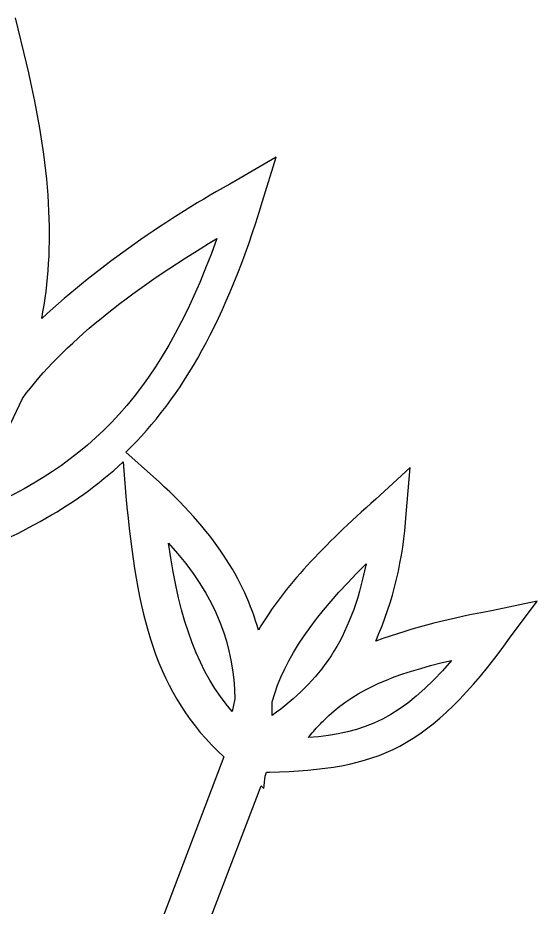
# Model space of a CAD drawing. Header units: centimetres. Extents: x 0 to 967, y -13 to 94.
# Drawn here: x 38.618 to 40.058, y 15.516 to 17.982 of the extents above; entities that cross this region are included whole.
import ezdxf

# ---------------------------------------------------------------- set-up
doc = ezdxf.new("R2010")
doc.units = ezdxf.units.CM
doc.header["$MEASUREMENT"] = 0
doc.layers.add('Picnic Basket-v2.1 v1_Picnic Basket-v2.1 v1_Picnic Basket-v1.3 v1_Picnic Basket-v1.2 v1_Picnic Basket-v1 v3_0', color=7, linetype='Continuous')

msp = doc.modelspace()

# ---------------------------------------------------------------- linework, layer by layer
at = {"layer": 'Picnic Basket-v2.1 v1_Picnic Basket-v2.1 v1_Picnic Basket-v1.3 v1_Picnic Basket-v1.2 v1_Picnic Basket-v1 v3_0'}
for p, q in [((38.6425, 17.8561), (38.6119, 17.9823)), ((39.3347, 17.596), (39.2238, 17.531)), ((39.2965, 17.4736), (39.3347, 17.596)), ((38.9943, 16.7088), (38.9179, 16.7776)), ((38.9102, 16.7508), (38.9178, 16.6552)), ((39.7057, 16.7355), (39.6101, 16.6476)), ((39.6942, 16.6055), (39.7057, 16.7355)), ((40.0575, 16.3645), (39.9313, 16.3378)), ((39.9811, 16.2613), (40.0575, 16.3645)), ((39.1894, 15.9324), (38.3977, 13.8557)), ((39.3041, 15.8788), (39.3079, 15.8903)), ((39.3079, 15.8903), (39.3156, 15.8903)), ((39.3003, 15.8444), (39.3041, 15.8788)), ((39.1014, 15.3511), (39.2927, 15.8521)), ((39.2927, 15.8521), (39.3003, 15.8444))]:
    msp.add_line(p, q, dxfattribs=at)
for points in [[(38.6846, 17.1486), (38.7228, 17.3436), (38.7113, 17.5693), (38.6425, 17.8561)], [(39.2238, 17.531), (39.0288, 17.4239), (38.849, 17.2977), (38.6846, 17.1486)], [(38.9179, 16.7776), (39.0747, 16.9306), (39.197, 17.1447), (39.2965, 17.4736)], [(39.1703, 17.3704), (39.0058, 16.9114), (38.7916, 16.7279), (38.4627, 16.594)], [(38.631, 16.9267), (38.7457, 17.0797), (38.9178, 17.2174), (39.1703, 17.3704)], [(38.4857, 16.6552), (38.5392, 16.7393), (38.5889, 16.8311), (38.631, 16.9267)], [(38.4054, 16.4602), (38.6042, 16.5367), (38.7725, 16.6208), (38.9102, 16.7508)], [(39.285, 16.2842), (39.2468, 16.4219), (39.1626, 16.5596), (38.9943, 16.7088)], [(38.9178, 16.6552), (38.9484, 16.3263), (38.9982, 16.1083), (39.1894, 15.9324)], [(39.6101, 16.6476), (39.4648, 16.5175), (39.3577, 16.4066), (39.285, 16.2842)], [(39.6101, 16.2536), (39.6598, 16.3645), (39.6866, 16.4831), (39.6942, 16.6055)], [(39.0364, 16.5252), (39.1741, 16.3722), (39.2162, 16.2383), (39.22, 16.093)], [(39.2123, 16.0586), (39.1205, 16.1657), (39.067, 16.3034), (39.0364, 16.5252)], [(39.5833, 16.4678), (39.5412, 16.2536), (39.4533, 16.1427), (39.3232, 16.0471)], [(39.3232, 16.0854), (39.3577, 16.2077), (39.438, 16.3225), (39.5833, 16.4678)], [(39.9313, 16.3378), (39.8243, 16.3187), (39.7172, 16.2919), (39.6101, 16.2536)], [(39.3156, 15.8903), (39.6177, 15.898), (39.7554, 15.9515), (39.9811, 16.2613)], [(39.8204, 16.2001), (39.6827, 16.0395), (39.5795, 15.9974), (39.4227, 15.9859)], [(39.48, 16.0471), (39.5604, 16.1198), (39.656, 16.1619), (39.8204, 16.2001)], [(39.22, 16.093), (39.2162, 16.0815), (39.2162, 16.0701), (39.2123, 16.0586)], [(39.3232, 16.0471), (39.3232, 16.0586), (39.3232, 16.0739), (39.3232, 16.0854)], [(39.4533, 16.0203), (39.4647, 16.0318), (39.4724, 16.0395), (39.48, 16.0471)], [(39.4227, 15.9859), (39.4342, 15.9974), (39.4418, 16.0089), (39.4533, 16.0203)]]:
    msp.add_open_spline(points, degree=3, dxfattribs=at)

doc.saveas('drawing.dxf')
